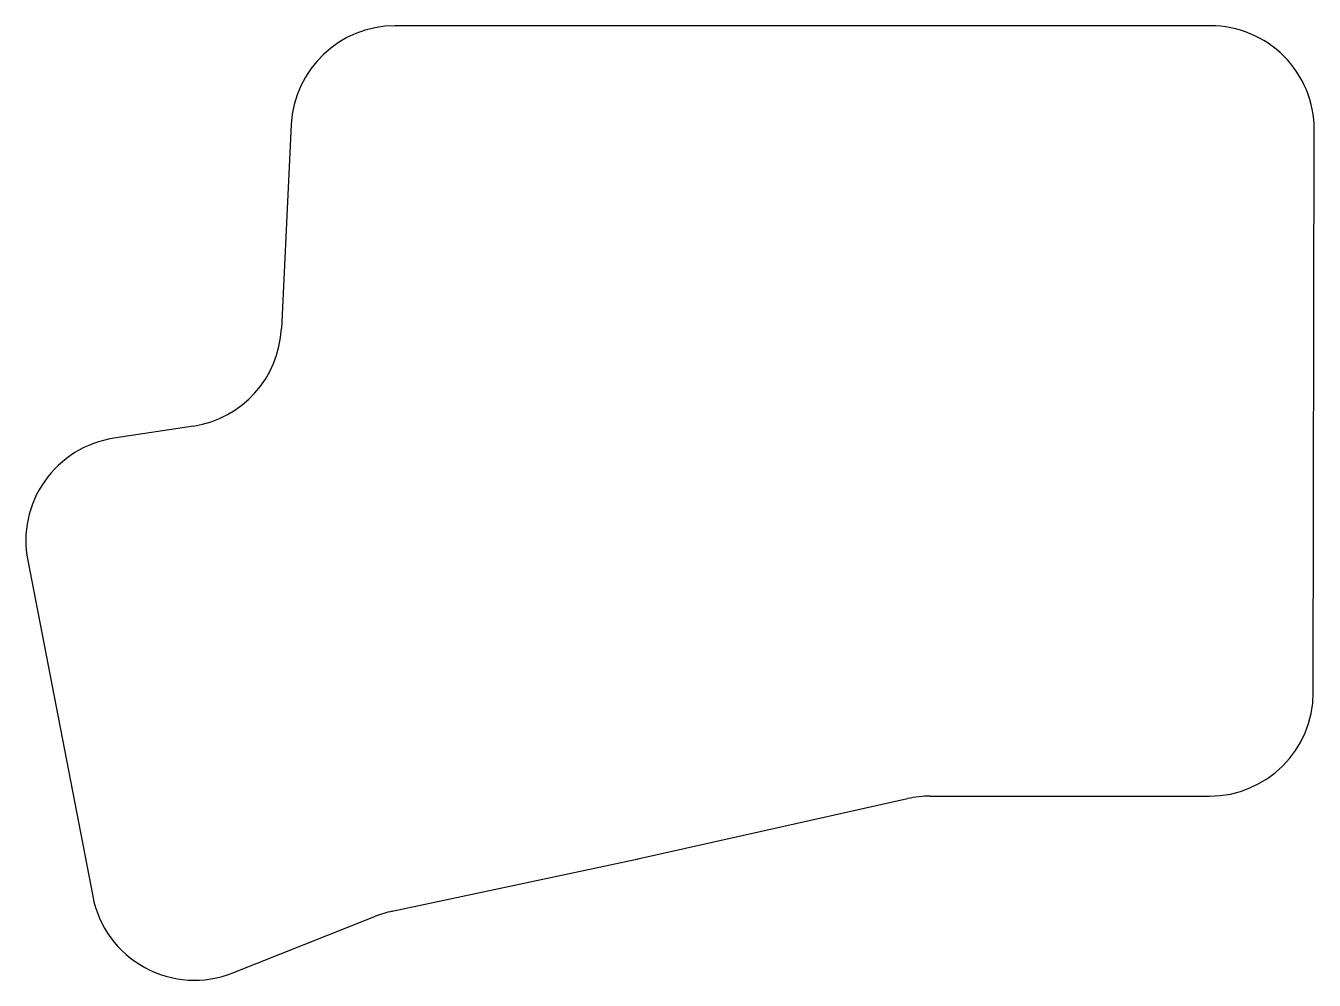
# Model space of a CAD drawing. Header units: millimetres. Extents: x 152.6 to 202.2, y -33.8 to 3.
import ezdxf

# ---------------------------------------------------------------- set-up
doc = ezdxf.new("R2010")
doc.units = ezdxf.units.MM

msp = doc.modelspace()

# ---------------------------------------------------------------- linework, layer by layer
for p, q in [((198.243, 3), (166.811, 3)), ((162.815, -0.806), (162.433, -8.672)), ((202.207, -22.707), (202.243, -1.007)), ((159.044, -12.432), (155.974, -12.902)), ((152.653, -17.617), (155.16, -30.559)), ((176.173, -29.123), (186.569, -26.797)), ((187.442, -26.7), (198.207, -26.7)), ((166.702, -31.136), (176.131, -29.132)), ((160.565, -33.515), (166.056, -31.332))]:
    msp.add_line(p, q)
for centre, start, end in [((166.811, -1), 90, 177.2211), ((198.243, -1), 359.9035, 90), ((158.438, -8.478), 278.7052, 357.2211), ((156.58, -16.856), 98.7052, 190.9666), ((198.207, -22.7), 270, 359.9035), ((187.442, -30.7), 90, 102.6147), ((175.3, -25.22), 282, 282.6147), ((159.087, -29.798), 190.9666, 291.6789), ((167.534, -35.049), 102, 111.6789)]:
    msp.add_arc(centre, 4, start, end)

doc.saveas('drawing.dxf')
